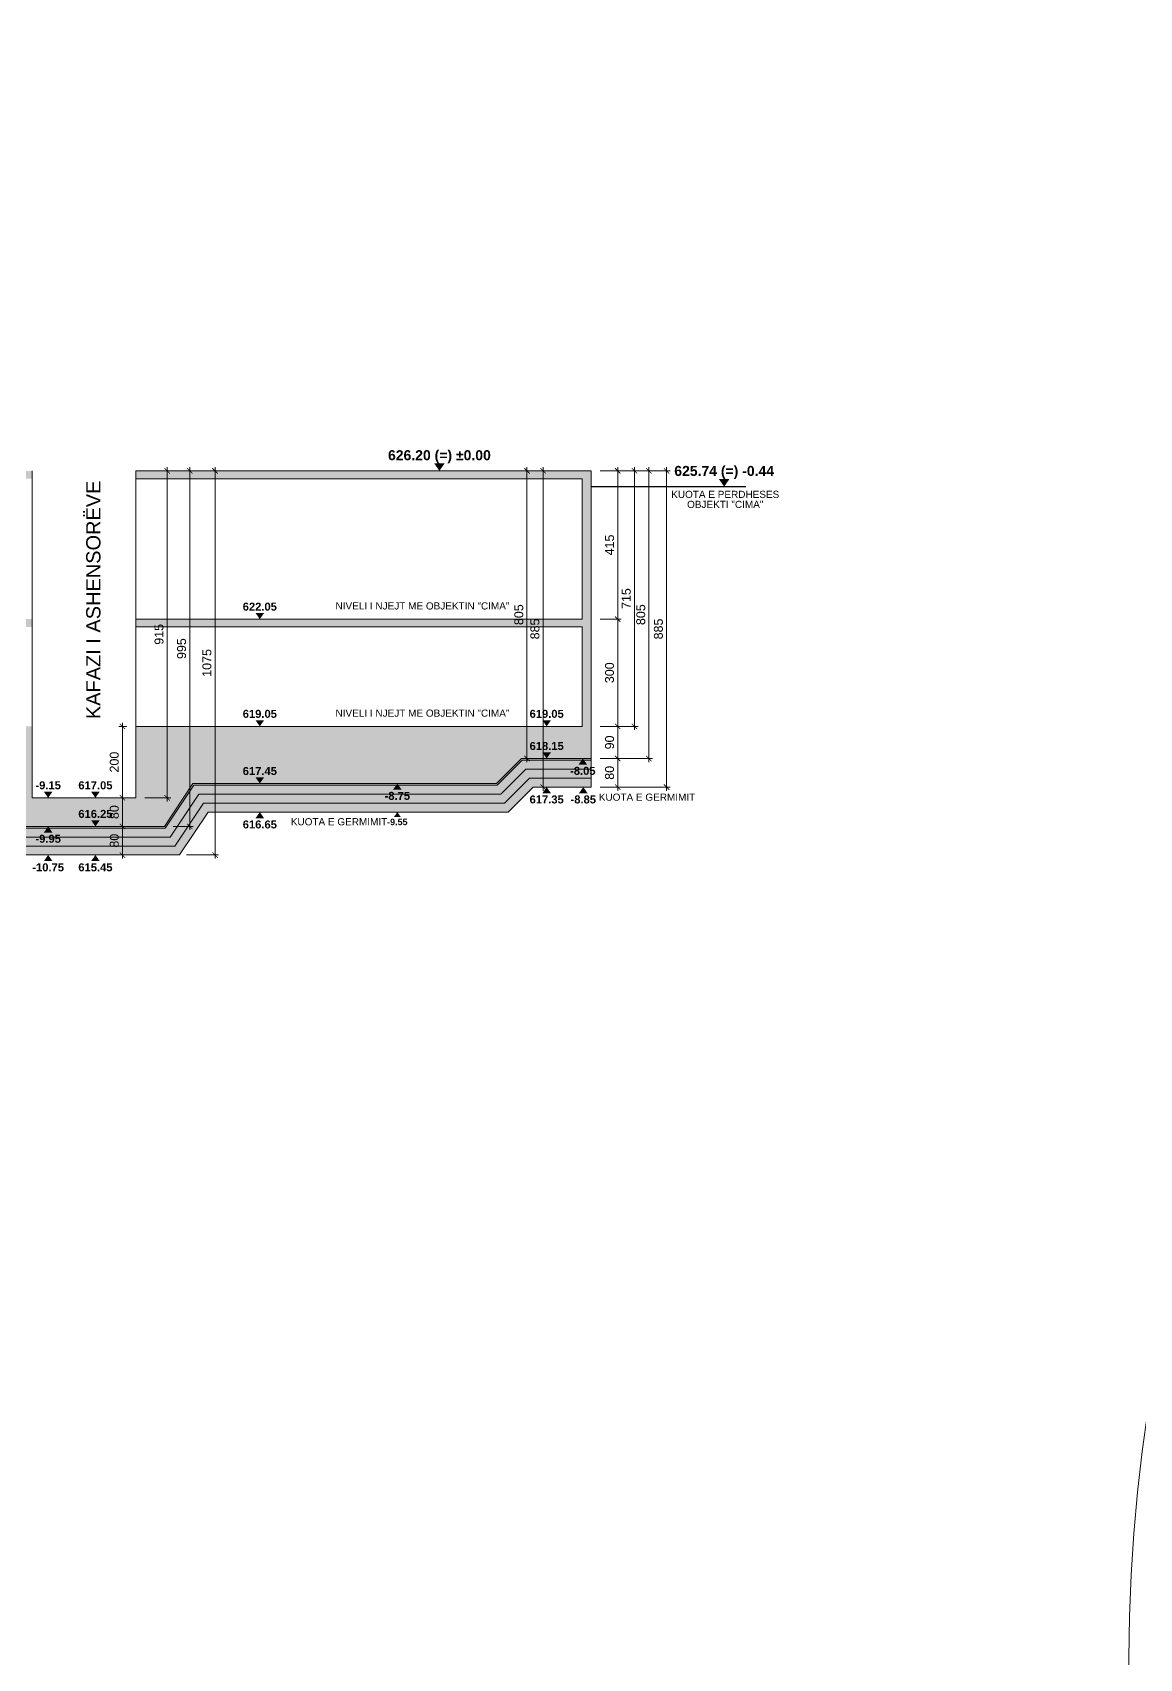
# Model space of a CAD drawing. Header units: metres. Extents: x 7511714 to 7511891, y 4693222 to 4693343.
# Drawn here: x 7511753.39 to 7511784.39, y 4693282.52 to 4693328.02 of the extents above; entities that cross this region are included whole.
import ezdxf
from ezdxf.enums import TextEntityAlignment as Align

# ---------------------------------------------------------------- set-up
doc = ezdxf.new("R2010")
doc.units = ezdxf.units.M
doc.layers.get('0').update_dxf_attribs({"lineweight": 0})
doc.layers.get('Defpoints').update_dxf_attribs({"lineweight": 0})
for name, color, linetype, lineweight in [('ACITOP', 214, 'Continuous', 18), ('ARCHITECTE', 252, 'Continuous', 0), ('BORD', 5, 'Continuous', 0), ('COTE 50ème', 1, 'Continuous', 0), ('HACHURE BETON COUPE', 254, 'Continuous', 13), ('NIVEAU', 170, 'Continuous', 0), ('Puset fekali', 30, 'Continuous', 0), ('SOUS-RADIER', 253, 'Continuous', 18), ('TEXTE', 7, 'Continuous', 0)]:
    doc.layers.add(name, color=color, linetype=linetype, lineweight=lineweight)
doc.layers.add('COTE 100ème', color=1, linetype='Continuous')
doc.layers.add('PILOTA', color=2, linetype='Continuous')
doc.styles.add('RS_TEXT_1.10', font='arial.ttf', dxfattribs={"height": 2.5})
doc.styles.add('RS_TXT_100', font='arial.ttf', dxfattribs={"height": 25})
doc.styles.add('style2', font='arialbd.ttf', dxfattribs={"height": 20})
doc.dimstyles.new('RS_100CM_LINEAIRE', dxfattribs={"dimscale": 10, "dimtxt": 25, "dimasz": 1.5, "dimexe": 1, "dimexo": 2.5, "dimgap": 1, "dimtad": 1, "dimdec": 1, "dimrnd": 0.5, "dimdsep": 46, "dimtxsty": 'RS_TXT_100', "dimblk1": 'ARCHTICK', "dimblk2": 'ARCHTICK', "dimsah": 1, "dimcen": 2.5, "dimdle": 1, "dimclrt": 4, "dimadec": 0, "dimazin": 2, "dimtfac": 1, "dimtdec": 1, "dimtix": 1, "dimtmove": 2, "dimatfit": 3, "dimfxl": 1, "dimtolj": 1, "dimtzin": 0, "dimarcsym": 0})

# ---------------------------------------------------------------- blocks, each defined once
blk = doc.blocks.new('A$Cebd43ce6')
at = {"layer": 'COTE 50ème', "ltscale": 0.5}
blk.add_circle((-3905.6, 2250.1), 4550, dxfattribs=at)
blk = doc.blocks.new('_ArchTick')
at = {"color": 0, "linetype": 'ByBlock', "const_width": 0.15}
blk.add_lwpolyline([(-0.5, -0.5), (0.5, 0.5)], dxfattribs=at)
blk = doc.blocks.new('*D449')
at = {"layer": 'COTE 100ème', "color": 0, "lineweight": -2, "transparency": 16777216}
for p, q in [((42147.1, -42630.7), (42147.1, -41805.7)), ((42237.6, -41815.7), (42137.1, -41815.7)), ((42258.9, -42620.7), (42137.1, -42620.7))]:
    blk.add_line(p, q, dxfattribs=at)
at = {"layer": 'Defpoints', "color": 0, "transparency": 16777216}
for p in [(42147.1, -41815.7), (42262.6, -41815.7), (42283.9, -42620.7)]:
    blk.add_point(p, dxfattribs=at)
at = {"layer": 'COTE 100ème', "color": 0, "lineweight": -2, "transparency": 16777216, "xscale": 15, "yscale": 15, "zscale": 15}
for p, rotation in [((42147.1, -41815.7), 90), ((42147.1, -42620.7), 270)]:
    blk.add_blockref('_ArchTick', p, dxfattribs=dict(at, rotation=rotation))
at = {"layer": 'COTE 100ème', "color": 4, "transparency": 16777216, "insert": (42124.4, -42218.2), "char_height": 25, "attachment_point": 5, "rotation": 90, "style": 'RS_TXT_100'}
blk.add_mtext('\\A1;805', dxfattribs=at)
blk = doc.blocks.new('*D465')
at = {"layer": 'COTE 100ème', "color": 0, "lineweight": -2, "transparency": 16777216}
for p, q in [((42351.7, -42620.7), (42411.2, -42620.7)), ((42401.2, -42710.7), (42401.2, -42610.7)), ((42351.7, -42700.7), (42411.2, -42700.7))]:
    blk.add_line(p, q, dxfattribs=at)
at = {"layer": 'Defpoints', "color": 0, "transparency": 16777216}
for p in [(42326.7, -42620.7), (42401.2, -42620.7), (42326.7, -42700.7)]:
    blk.add_point(p, dxfattribs=at)
at = {"layer": 'COTE 100ème', "color": 0, "lineweight": -2, "transparency": 16777216, "xscale": 15, "yscale": 15, "zscale": 15}
for p, rotation in [((42401.2, -42620.7), 90), ((42401.2, -42700.7), 270)]:
    blk.add_blockref('_ArchTick', p, dxfattribs=dict(at, rotation=rotation))
at = {"layer": 'COTE 100ème', "color": 4, "transparency": 16777216, "insert": (42378.5, -42660.7), "char_height": 25, "attachment_point": 5, "rotation": 90, "style": 'RS_TXT_100'}
blk.add_mtext('\\A1;80', dxfattribs=at)
blk = doc.blocks.new('*D466')
at = {"layer": 'COTE 100ème', "color": 0, "lineweight": -2, "transparency": 16777216}
for p, q in [((42351.7, -42530.7), (42411.2, -42530.7)), ((42401.2, -42630.7), (42401.2, -42520.7)), ((42351.7, -42620.7), (42411.2, -42620.7))]:
    blk.add_line(p, q, dxfattribs=at)
at = {"layer": 'Defpoints', "color": 0, "transparency": 16777216}
for p in [(42326.7, -42530.7), (42401.2, -42530.7), (42326.7, -42620.7)]:
    blk.add_point(p, dxfattribs=at)
at = {"layer": 'COTE 100ème', "color": 0, "lineweight": -2, "transparency": 16777216, "xscale": 15, "yscale": 15, "zscale": 15}
for p, rotation in [((42401.2, -42530.7), 90), ((42401.2, -42620.7), 270)]:
    blk.add_blockref('_ArchTick', p, dxfattribs=dict(at, rotation=rotation))
at = {"layer": 'COTE 100ème', "color": 4, "transparency": 16777216, "insert": (42378.5, -42575.7), "char_height": 25, "attachment_point": 5, "rotation": 90, "style": 'RS_TXT_100'}
blk.add_mtext('\\A1;90', dxfattribs=at)
blk = doc.blocks.new('*D467')
at = {"layer": 'COTE 100ème', "color": 0, "lineweight": -2, "transparency": 16777216}
for p, q in [((42401.2, -42540.7), (42401.2, -42220.7)), ((42351.7, -42230.7), (42411.2, -42230.7)), ((42351.7, -42530.7), (42411.2, -42530.7))]:
    blk.add_line(p, q, dxfattribs=at)
at = {"layer": 'Defpoints', "color": 0, "transparency": 16777216}
for p in [(42326.7, -42230.7), (42401.2, -42230.7), (42326.7, -42530.7)]:
    blk.add_point(p, dxfattribs=at)
at = {"layer": 'COTE 100ème', "color": 0, "lineweight": -2, "transparency": 16777216, "xscale": 15, "yscale": 15, "zscale": 15}
for p, rotation in [((42401.2, -42230.7), 90), ((42401.2, -42530.7), 270)]:
    blk.add_blockref('_ArchTick', p, dxfattribs=dict(at, rotation=rotation))
at = {"layer": 'COTE 100ème', "color": 4, "transparency": 16777216, "insert": (42378.5, -42380.7), "char_height": 25, "attachment_point": 5, "rotation": 90, "style": 'RS_TXT_100'}
blk.add_mtext('\\A1;300', dxfattribs=at)
blk = doc.blocks.new('*D468')
at = {"layer": 'COTE 100ème', "color": 0, "lineweight": -2, "transparency": 16777216}
for p, q in [((42401.2, -42240.7), (42401.2, -41805.7)), ((42351.7, -41815.7), (42411.2, -41815.7)), ((42351.7, -42230.7), (42411.2, -42230.7))]:
    blk.add_line(p, q, dxfattribs=at)
at = {"layer": 'Defpoints', "color": 0, "transparency": 16777216}
for p in [(42326.7, -41815.7), (42401.2, -41815.7), (42326.7, -42230.7)]:
    blk.add_point(p, dxfattribs=at)
at = {"layer": 'COTE 100ème', "color": 0, "lineweight": -2, "transparency": 16777216, "xscale": 15, "yscale": 15, "zscale": 15}
for p, rotation in [((42401.2, -41815.7), 90), ((42401.2, -42230.7), 270)]:
    blk.add_blockref('_ArchTick', p, dxfattribs=dict(at, rotation=rotation))
at = {"layer": 'COTE 100ème', "color": 4, "transparency": 16777216, "insert": (42378.5, -42023.2), "char_height": 25, "attachment_point": 5, "rotation": 90, "style": 'RS_TXT_100'}
blk.add_mtext('\\A1;415', dxfattribs=at)
blk = doc.blocks.new('*D469')
at = {"layer": 'COTE 100ème', "color": 0, "lineweight": -2, "transparency": 16777216}
for p, q in [((42538, -41805.7), (42538, -42710.7)), ((42351.7, -41815.7), (42548, -41815.7)), ((42351.7, -42700.7), (42548, -42700.7))]:
    blk.add_line(p, q, dxfattribs=at)
at = {"layer": 'Defpoints', "color": 0, "transparency": 16777216}
for p in [(42326.7, -41815.7), (42326.7, -42700.7), (42538, -42700.7)]:
    blk.add_point(p, dxfattribs=at)
at = {"layer": 'COTE 100ème', "color": 0, "lineweight": -2, "transparency": 16777216, "xscale": 15, "yscale": 15, "zscale": 15}
for p, rotation in [((42538, -41815.7), 90), ((42538, -42700.7), 270)]:
    blk.add_blockref('_ArchTick', p, dxfattribs=dict(at, rotation=rotation))
at = {"layer": 'COTE 100ème', "color": 4, "transparency": 16777216, "insert": (42515.3, -42258.2), "char_height": 25, "attachment_point": 5, "rotation": 90, "style": 'RS_TXT_100'}
blk.add_mtext('\\A1;885', dxfattribs=at)
blk = doc.blocks.new('*D470')
at = {"layer": 'COTE 100ème', "color": 0, "lineweight": -2, "transparency": 16777216}
for p, q in [((42448.1, -42540.7), (42448.1, -41805.7)), ((42351.7, -41815.7), (42458.1, -41815.7)), ((42351.7, -42530.7), (42458.1, -42530.7))]:
    blk.add_line(p, q, dxfattribs=at)
at = {"layer": 'Defpoints', "color": 0, "transparency": 16777216}
for p in [(42326.7, -41815.7), (42448.1, -41815.7), (42326.7, -42530.7)]:
    blk.add_point(p, dxfattribs=at)
at = {"layer": 'COTE 100ème', "color": 0, "lineweight": -2, "transparency": 16777216, "xscale": 15, "yscale": 15, "zscale": 15}
for p, rotation in [((42448.1, -41815.7), 90), ((42448.1, -42530.7), 270)]:
    blk.add_blockref('_ArchTick', p, dxfattribs=dict(at, rotation=rotation))
at = {"layer": 'COTE 100ème', "color": 4, "transparency": 16777216, "insert": (42425.4, -42173.2), "char_height": 25, "attachment_point": 5, "rotation": 90, "style": 'RS_TXT_100'}
blk.add_mtext('\\A1;715', dxfattribs=at)
blk = doc.blocks.new('*D471')
at = {"layer": 'COTE 100ème', "color": 0, "lineweight": -2, "transparency": 16777216}
for p, q in [((42192.3, -42710.7), (42192.3, -41805.7)), ((42202.5, -41815.7), (42182.3, -41815.7)), ((42202.5, -42700.7), (42182.3, -42700.7))]:
    blk.add_line(p, q, dxfattribs=at)
at = {"layer": 'Defpoints', "color": 0, "transparency": 16777216}
for p in [(42192.3, -41815.7), (42227.5, -41815.7), (42227.5, -42700.7)]:
    blk.add_point(p, dxfattribs=at)
at = {"layer": 'COTE 100ème', "color": 0, "lineweight": -2, "transparency": 16777216, "xscale": 15, "yscale": 15, "zscale": 15}
for p, rotation in [((42192.3, -41815.7), 90), ((42192.3, -42700.7), 270)]:
    blk.add_blockref('_ArchTick', p, dxfattribs=dict(at, rotation=rotation))
at = {"layer": 'COTE 100ème', "color": 4, "transparency": 16777216, "insert": (42169.5, -42258.2), "char_height": 25, "attachment_point": 5, "rotation": 90, "style": 'RS_TXT_100'}
blk.add_mtext('\\A1;885', dxfattribs=at)
blk = doc.blocks.new('*D472')
at = {"layer": 'COTE 100ème', "color": 0, "lineweight": -2, "transparency": 16777216}
for p, q in [((42488.6, -42630.7), (42488.6, -41805.7)), ((42351.7, -41815.7), (42498.6, -41815.7)), ((42351.7, -42620.7), (42498.6, -42620.7))]:
    blk.add_line(p, q, dxfattribs=at)
at = {"layer": 'Defpoints', "color": 0, "transparency": 16777216}
for p in [(42326.7, -41815.7), (42488.6, -41815.7), (42326.7, -42620.7)]:
    blk.add_point(p, dxfattribs=at)
at = {"layer": 'COTE 100ème', "color": 0, "lineweight": -2, "transparency": 16777216, "xscale": 15, "yscale": 15, "zscale": 15}
for p, rotation in [((42488.6, -41815.7), 90), ((42488.6, -42620.7), 270)]:
    blk.add_blockref('_ArchTick', p, dxfattribs=dict(at, rotation=rotation))
at = {"layer": 'COTE 100ème', "color": 4, "transparency": 16777216, "insert": (42465.9, -42218.2), "char_height": 25, "attachment_point": 5, "rotation": 90, "style": 'RS_TXT_100'}
blk.add_mtext('\\A1;805', dxfattribs=at)
blk = doc.blocks.new('*D478')
at = {"layer": 'COTE 100ème', "color": 0, "lineweight": -2, "transparency": 16777216}
for p, q in [((40976.2, -42810.7), (41024.3, -42810.7)), ((41014.3, -42900.7), (41014.3, -42800.7)), ((40976.2, -42890.7), (41024.3, -42890.7))]:
    blk.add_line(p, q, dxfattribs=at)
at = {"layer": 'Defpoints', "color": 0, "transparency": 16777216}
for p in [(40951.2, -42810.7), (41014.3, -42810.7), (40951.2, -42890.7)]:
    blk.add_point(p, dxfattribs=at)
at = {"layer": 'COTE 100ème', "color": 0, "lineweight": -2, "transparency": 16777216, "xscale": 15, "yscale": 15, "zscale": 15}
for p, rotation in [((41014.3, -42810.7), 90), ((41014.3, -42890.7), 270)]:
    blk.add_blockref('_ArchTick', p, dxfattribs=dict(at, rotation=rotation))
at = {"layer": 'COTE 100ème', "color": 4, "transparency": 16777216, "insert": (40991.6, -42850.7), "char_height": 25, "attachment_point": 5, "rotation": 90, "style": 'RS_TXT_100'}
blk.add_mtext('\\A1;80', dxfattribs=at)
blk = doc.blocks.new('*D479')
at = {"layer": 'COTE 100ème', "color": 0, "lineweight": -2, "transparency": 16777216}
for p, q in [((41014.3, -42820.7), (41014.3, -42720.7)), ((40978.1, -42730.7), (41024.3, -42730.7)), ((40976.2, -42810.7), (41024.3, -42810.7))]:
    blk.add_line(p, q, dxfattribs=at)
at = {"layer": 'Defpoints', "color": 0, "transparency": 16777216}
for p in [(40953.1, -42730.7), (41014.3, -42730.7), (40951.2, -42810.7)]:
    blk.add_point(p, dxfattribs=at)
at = {"layer": 'COTE 100ème', "color": 0, "lineweight": -2, "transparency": 16777216, "xscale": 15, "yscale": 15, "zscale": 15}
for p, rotation in [((41014.3, -42730.7), 90), ((41014.3, -42810.7), 270)]:
    blk.add_blockref('_ArchTick', p, dxfattribs=dict(at, rotation=rotation))
at = {"layer": 'COTE 100ème', "color": 4, "transparency": 16777216, "insert": (40991.6, -42770.7), "char_height": 25, "attachment_point": 5, "rotation": 90, "style": 'RS_TXT_100'}
blk.add_mtext('\\A1;80', dxfattribs=at)
blk = doc.blocks.new('*D480')
at = {"layer": 'COTE 100ème', "color": 0, "lineweight": -2, "transparency": 16777216}
for p, q in [((41026.8, -42530.7), (41004.3, -42530.7)), ((41014.3, -42740.7), (41014.3, -42520.7)), ((40978.1, -42730.7), (41024.3, -42730.7))]:
    blk.add_line(p, q, dxfattribs=at)
at = {"layer": 'Defpoints', "color": 0, "transparency": 16777216}
for p in [(41014.3, -42530.7), (41051.8, -42530.7), (40953.1, -42730.7)]:
    blk.add_point(p, dxfattribs=at)
at = {"layer": 'COTE 100ème', "color": 0, "lineweight": -2, "transparency": 16777216, "xscale": 15, "yscale": 15, "zscale": 15}
for p, rotation in [((41014.3, -42530.7), 90), ((41014.3, -42730.7), 270)]:
    blk.add_blockref('_ArchTick', p, dxfattribs=dict(at, rotation=rotation))
at = {"layer": 'COTE 100ème', "color": 4, "transparency": 16777216, "insert": (40991.6, -42630.7), "char_height": 25, "attachment_point": 5, "rotation": 90, "style": 'RS_TXT_100'}
blk.add_mtext('\\A1;200', dxfattribs=at)
blk = doc.blocks.new('*D481')
at = {"layer": 'COTE 100ème', "color": 0, "lineweight": -2, "transparency": 16777216}
for p, q in [((41139.7, -42740.7), (41139.7, -41805.7)), ((41076.8, -41815.7), (41149.7, -41815.7)), ((41076.8, -42730.7), (41149.7, -42730.7))]:
    blk.add_line(p, q, dxfattribs=at)
at = {"layer": 'Defpoints', "color": 0, "transparency": 16777216}
for p in [(41051.8, -41815.7), (41139.7, -41815.7), (41051.8, -42730.7)]:
    blk.add_point(p, dxfattribs=at)
at = {"layer": 'COTE 100ème', "color": 0, "lineweight": -2, "transparency": 16777216, "xscale": 15, "yscale": 15, "zscale": 15}
for p, rotation in [((41139.7, -41815.7), 90), ((41139.7, -42730.7), 270)]:
    blk.add_blockref('_ArchTick', p, dxfattribs=dict(at, rotation=rotation))
at = {"layer": 'COTE 100ème', "color": 4, "transparency": 16777216, "insert": (41116.9, -42273.2), "char_height": 25, "attachment_point": 5, "rotation": 90, "style": 'RS_TXT_100'}
blk.add_mtext('\\A1;915', dxfattribs=at)
blk = doc.blocks.new('*D482')
at = {"layer": 'COTE 100ème', "color": 0, "lineweight": -2, "transparency": 16777216}
for p, q in [((41202.9, -42820.7), (41202.9, -41805.7)), ((41101.9, -41815.7), (41212.9, -41815.7)), ((41156.8, -42810.7), (41212.9, -42810.7))]:
    blk.add_line(p, q, dxfattribs=at)
at = {"layer": 'Defpoints', "color": 0, "transparency": 16777216}
for p in [(41076.9, -41815.7), (41202.9, -41815.7), (41131.8, -42810.7)]:
    blk.add_point(p, dxfattribs=at)
at = {"layer": 'COTE 100ème', "color": 0, "lineweight": -2, "transparency": 16777216, "xscale": 15, "yscale": 15, "zscale": 15}
for p, rotation in [((41202.9, -41815.7), 90), ((41202.9, -42810.7), 270)]:
    blk.add_blockref('_ArchTick', p, dxfattribs=dict(at, rotation=rotation))
at = {"layer": 'COTE 100ème', "color": 4, "transparency": 16777216, "insert": (41180.1, -42313.2), "char_height": 25, "attachment_point": 5, "rotation": 90, "style": 'RS_TXT_100'}
blk.add_mtext('\\A1;995', dxfattribs=at)
blk = doc.blocks.new('*D483')
at = {"layer": 'COTE 100ème', "color": 0, "lineweight": -2, "transparency": 16777216}
for p, q in [((41273.8, -42900.7), (41273.8, -41805.7)), ((41076.8, -41815.7), (41283.8, -41815.7)), ((41193.9, -42890.7), (41283.8, -42890.7))]:
    blk.add_line(p, q, dxfattribs=at)
at = {"layer": 'Defpoints', "color": 0, "transparency": 16777216}
for p in [(41051.8, -41815.7), (41273.8, -41815.7), (41168.9, -42890.7)]:
    blk.add_point(p, dxfattribs=at)
at = {"layer": 'COTE 100ème', "color": 0, "lineweight": -2, "transparency": 16777216, "xscale": 15, "yscale": 15, "zscale": 15}
for p, rotation in [((41273.8, -41815.7), 90), ((41273.8, -42890.7), 270)]:
    blk.add_blockref('_ArchTick', p, dxfattribs=dict(at, rotation=rotation))
at = {"layer": 'COTE 100ème', "color": 4, "transparency": 16777216, "insert": (41251, -42353.2), "char_height": 25, "attachment_point": 5, "rotation": 90, "style": 'RS_TXT_100'}
blk.add_mtext('\\A1;1075', dxfattribs=at)
blk = doc.blocks.new('NIVEAU 50')
blk.add_lwpolyline([(0, 0, 0, 15, 0), (0, 10.7, 5, 5, 0)], format="xyseb")
blk = doc.blocks.new('A$Cd29e7a1e')
at = {"layer": 'HACHURE BETON COUPE'}
h = blk.add_hatch(color=256, dxfattribs=at)
h.paths.add_polyline_path([(5476.95, 4653.06), (5476.95, 4931.06), (5476.95, 4953.06), (5476.95, 5331.06), (5476.95, 5368.06), (4202.03, 5368.06), (4202.03, 5346.06), (5451.95, 5346.06), (5451.95, 4953.06), (4202.03, 4953.06), (4202.03, 4931.06), (5451.95, 4931.06), (5451.95, 4653.06), (4202.03, 4653.06), (4202.03, 4453.06), (3912.03, 4453.06), (3912.03, 4653.06), (2122.03, 4653.06), (2122.03, 4453.06), (1832.03, 4453.06), (1832.03, 4653.06), (521.88, 4653.06), (521.88, 4931.06), (1832.03, 4931.06), (1832.03, 4953.06), (521.88, 4953.06), (521.88, 5346.06), (1832.03, 5346.06), (1832.03, 5368.06), (496.88, 5368.06), (496.88, 5331.06), (496.88, 4953.06), (496.88, 4931.06), (496.88, 4653.06), (496.88, 4563.06), (752.03, 4563.06), (822.03, 4493.06), (1632.03, 4493.06), (1712.03, 4373.06), (2202.03, 4373.06), (2282.03, 4493.06), (3712.03, 4493.06), (3792.03, 4373.06), (4282.03, 4373.06), (4362.03, 4493.06), (5212.03, 4493.06), (5282.03, 4563.06), (5476.95, 4563.06)])
h.paths.add_polyline_path([(3912.03, 4953.06), (2122.03, 4953.06), (2122.03, 4931.06), (3912.03, 4931.06)], flags=17)
h.paths.add_polyline_path([(3912.03, 5368.06), (2122.03, 5368.06), (2122.03, 5346.06), (3912.03, 5346.06)], flags=17)
h = blk.add_hatch(dxfattribs=at)
h.set_pattern_fill('AR-CONC', color=256, scale=0.5, style=0)
h.set_pattern_definition([(50, (-36849.7957, 47183.7393), (3.58630091, -0.31376067), [0.375, -4.125]), (355, (-36849.7957, 47183.7393), (-0.69375667, 3.76096067), [0.3, -3.3]), (100.4514445, (-36849.4968, 47183.7132), (2.89254423, 3.44719995), [0.31870096, -3.50571056]), (46.1842, (-36849.7957, 47184.7393), (5.33620665, -0.8275964), [0.5625, -6.1875]), (96.635635, (-36849.351, 47184.6704), (4.67330973, 4.870593), [0.4780517, -5.2585688]), (351.184164, (-36849.7957, 47184.7393), (4.6733097, 4.870593), [0.45, -4.95]), (21, (-36849.2957, 47184.4893), (2.98453526, -2.01309445), [0.375, -4.125]), (326, (-36849.2957, 47184.4893), (1.21657666, 3.62575023), [0.3, -3.3]), (71.451445, (-36849.047, 47184.3216), (4.20111188, 1.61265576), [0.31870095, -3.50571056]), (37.5, (-36849.7957, 47183.7393), (0.060799277, 1.66446927), [0, -3.26, 0, -3.35, 0, -3.3125]), (7.5, (-36849.7957, 47183.7393), (1.315347687, 1.97205856), [0, -1.91, 0, -3.185, 0, -1.2625]), (327.5, (-36850.9107, 47183.7393), (2.66911218, -0.11277436), [0, -1.25, 0, -3.9, 0, -5.175]), (317.5, (-36851.4107, 47183.7393), (2.91593085, 0.50052491), [0, -1.625, 0, -2.59, 0, -3.675])])
h.paths.add_polyline_path([(5282.03, 4563.06), (5212.03, 4493.06), (4362.03, 4493.06), (4282.03, 4373.06), (3792.03, 4373.06), (3712.03, 4493.06), (2282.03, 4493.06), (2202.03, 4373.06), (1712.03, 4373.06), (1632.03, 4493.06), (822.03, 4493.06), (752.03, 4563.06), (496.88, 4563.06), (496.88, 4558.06), (749.96, 4558.06), (819.96, 4488.06), (1629.35, 4488.06), (1709.35, 4368.06), (2204.7, 4368.06), (2284.7, 4488.06), (3709.35, 4488.06), (3789.35, 4368.06), (4284.7, 4368.06), (4364.7, 4488.06), (5214.1, 4488.06), (5284.1, 4558.06), (5476.95, 4558.06), (5476.95, 4563.06)])
at = {"layer": 'SOUS-RADIER', "lineweight": 0, "true_color": 0x636466}
h = blk.add_hatch(dxfattribs=at)
h.set_pattern_fill('GRAVEL', color=251, scale=10, angle=37, style=0)
h.set_pattern_definition([(265.0127875, (-36850.06364, 47196.05876), (-9.72748872, -120.022397756), [1.34536, -133.1908805]), (221.9697407, (-36850.1806, 47194.7185), (89.818110974, 80.2041578787), [2.30868, -228.5592476]), (169.5104471, (-36851.8971, 47193.1746), (146.0632035515, -27.66840379), [1.62788, -161.160326]), (304.273689, (-36853.50724, 47188.8309), (-112.37664953, 165.745252241), [2.10238, -208.1355804]), (329.8336542, (-36852.3233, 47187.0936), (-112.1495782806, 65.745510048), [2.06155, -204.0937313]), (34.273689, (-36850.54093, 47186.05765), (-165.745252241, -112.37664953), [2.10238, -208.1355804]), (74.6942405, (-36848.8036, 47187.2416), (-43.641113991, -158.0995040145), [2.78029, -275.2484855]), (109.2553284, (-36848.0697, 47189.92327), (-76.4948193901, 217.826863831), [2.62488, -259.863215]), (158.4295656, (-36848.93533, 47192.4013), (-142.1267938135, 55.677414454), [2.1095, -208.8407311]), (212.2363583, (-36850.8971, 47193.17686), (93.868056337, 58.213297446), [2.40832, -118.0076258]), (259.3974378, (-36852.9342, 47191.89223), (-29.636608659, -160.0677088834), [3.11448, -308.33375]), (175.8140748, (-36845.5406, 47194.709), (-92.013387092, 5.791078982), [1.06301, -105.2384481]), (208.4692344, (-36846.60074, 47194.7866), (115.858916769, 62.263242809), [2.02237, -200.2151142]), (262, (-36848.3786, 47193.8226), (6.0181502, -7.9863551), [1.41421, -12.7279256]), (240.1985905, (-36849.6598, 47194.3597), (27.89547504, 46.063461359), [0.76158, -75.396151]), (328.8014095, (-36850.0383, 47193.6988), (-26.040805795, 17.94091507), [1.07703, -52.774618]), (67.9637565, (-36849.117, 47193.1409), (11.92276484, 34.027160896), [1.74929, -56.560229]), (198.565051, (-36848.4607, 47194.7624), (21.99086043, 4.04994536), [1.26491, -30.3578666]), (53.3895403, (-36854.67037, 47190.2083), (61.80910031, 84.1405676166), [1.772, -175.4284515]), (107.346176, (-36853.6136, 47191.6307), (34.254232145, -111.922507031), [1.48661, -147.1740775]), (330.1985905, (-36849.6643, 47196.3597), (-46.063461359, 27.89547504), [1.52315, -74.634581]), (20.6104597, (-36848.3426, 47195.60266), (-97.9180016993, -36.222437014), [1.772, -175.4284515]), (16.4439548, (-36850.9391, 47185.2567), (-51.968075965, -14.118040957), [1.7088, -83.7312375]), (331.7751406, (-36849.3002, 47185.74046), (-106.131428049, 57.759154948), [1.43178, -141.7464306]), (103.8014095, (-36843.5663, 47188.4335), (-14.118040957, 51.968075965), [1.52315, -74.634581]), (54.3540246, (-36843.92967, 47189.91267), (-79.75001538, -110.1813734117), [1.67631, -165.9542361]), (106.4439548, (-36847.4796, 47185.4846), (14.118040957, -51.968075965), [0.8544, -84.5856375]), (138.3099325, (-36844.0455, 47188.0724), (-32.058956027, 25.92727017), [0.5099, -50.4802951]), (202.9637565, (-36844.4263, 47188.4115), (29.97721553, 10.06809559), [2.06155, -39.1695063]), (223.009006, (-36846.32444, 47187.6072), (73.845400773, 68.1678574157), [1.9105, -189.1392317]), (340.6900675, (-36848.5754, 47192.422), (-20.02265556, 9.95455997), [1.44222, -34.6132928]), (30.1572266, (-36847.2143, 47191.9452), (147.804337171, 86.335843735), [2.51794, -249.2756262]), (97.9453959, (-36845.0372, 47193.2102), (10.181631219, -79.97708663), [1.02956, -101.9267414]), (127, (-36845.179, 47194.23), (-14.0045053, 1.9682049), [0.6, -9.4]), (157.2564372, (-36846.6647, 47187.72645), (74.0724720225, -31.831884777), [1.38924, -137.5351999]), (85.0127875, (-36847.9459, 47188.26354), (9.72748872, 120.022397756), [2.69072, -131.8455205]), (37, (-36847.712, 47190.944), (1.9682049, 14.0045053), [2.6, -7.4]), (2.3048465, (-36845.6356, 47192.5088), (121.9906026254, 4.277016612), [1.58114, -156.532743]), (291.054604, (-36844.0557, 47192.5724), (16.086245826, -37.963570633), [1.45602, -71.3450789]), (244.6459754, (-36843.53262, 47191.21357), (-91.5592445938, -194.2084054036), [2.37065, -234.6947418]), (212.42607874, (-36844.54776, 47189.07126), (-109.8407665377, -70.2495979093), [2.50799, -248.290734])])
h.paths.add_polyline_path([(1629.35, 4488.06), (819.96, 4488.06), (749.96, 4558.06), (496.88, 4558.06), (496.88, 4533.06), (739.6, 4533.06), (809.6, 4463.06), (1615.97, 4463.06), (1695.97, 4343.06), (2218.08, 4343.06), (2298.08, 4463.06), (3695.97, 4463.06), (3775.97, 4343.06), (4298.08, 4343.06), (4378.08, 4463.06), (5224.45, 4463.06), (5294.45, 4533.06), (5476.95, 4533.06), (5476.95, 4558.06), (5284.1, 4558.06), (5214.1, 4488.06), (4364.7, 4488.06), (4284.7, 4368.06), (3789.35, 4368.06), (3709.35, 4488.06), (2284.7, 4488.06), (2204.7, 4368.06), (1709.35, 4368.06)])
at = {"layer": 'SOUS-RADIER', "lineweight": 20, "true_color": 0xcecce6}
h = blk.add_hatch(dxfattribs=at)
h.set_pattern_fill('GRAVEL', color=254, scale=30, angle=37, style=0)
h.set_pattern_definition([(265.0127875, (-36850.5996, 47220.6976), (-29.18246616, -360.06719327), [4.03608, -399.572641]), (221.9697407, (-36850.9505, 47216.6768), (269.454332922, 240.612473636), [6.92604, -685.677743]), (169.510447, (-36856.1, 47212.045), (438.189610654, -83.00521137), [4.88364, -483.480978]), (304.273689, (-36860.9304, 47199.0141), (-337.12994859, 497.235756723), [6.30714, -624.406741]), (329.8336542, (-36857.3785, 47193.8021), (-336.448734842, 197.236530144), [6.18465, -612.281194]), (34.273689, (-36852.0315, 47190.6943), (-497.235756723, -337.12994859), [6.30714, -624.406741]), (74.6942405, (-36846.8195, 47194.2461), (-130.923341973, -474.298512043), [8.34087, -825.745456]), (109.2553284, (-36844.6178, 47202.2911), (-229.48445817, 653.480591493), [7.87464, -779.589645]), (158.4295656, (-36847.2147, 47209.7253), (-426.38038144, 167.032243362), [6.3285, -626.522193]), (212.2363583, (-36853.1, 47212.052), (281.60416901, 174.63989234), [7.22496, -354.022877]), (259.3974378, (-36859.2112, 47208.198), (-88.909825977, -480.20312665), [9.34344, -925.00125]), (175.814075, (-36837.0304, 47216.6484), (-276.04016128, 17.37323695), [3.18903, -315.715344]), (208.4692344, (-36840.2109, 47216.8812), (347.576750308, 186.789728426), [6.06711, -600.645342]), (262, (-36845.544, 47213.99), (18.054451, -23.959065), [4.24263, -38.183777]), (240.1985905, (-36849.388, 47215.6003), (83.68642512, 138.19038408), [2.28474, -226.188453]), (328.80141, (-36850.5235, 47213.618), (-78.1224174, 53.8227452), [3.23109, -158.323854]), (67.963757, (-36847.7597, 47211.944), (35.7682945, 102.0814827), [5.24787, -169.680687]), (198.565051, (-36845.791, 47216.8085), (65.9725813, 12.1498361), [3.79473, -91.0736]), (53.3895403, (-36864.4198, 47203.1462), (185.42730093, 252.42170285), [5.316, -526.285354]), (107.346176, (-36861.2495, 47207.4134), (102.762696435, -335.767521094), [4.45983, -441.522232]), (330.1985905, (-36849.4016, 47221.6003), (-138.19038408, 83.68642512), [4.56945, -223.903743]), (20.6104597, (-36845.4365, 47219.3293), (-293.7540051, -108.66731104), [5.316, -526.285354]), (16.443955, (-36853.226, 47188.2916), (-155.9042279, -42.35412287), [5.1264, -251.193712]), (331.7751406, (-36848.3093, 47189.7427), (-318.39428415, 173.27746484), [4.29534, -425.239292]), (103.8014095, (-36831.1076, 47197.822), (-42.35412287, 155.9042279), [4.56945, -223.903743]), (54.3540246, (-36832.1977, 47202.2593), (-239.25004614, -330.544120235), [5.02893, -497.862708]), (106.443955, (-36842.8475, 47188.975), (42.35412287, -155.9042279), [2.5632, -253.756912]), (138.309932, (-36832.545, 47196.7385), (-96.1768681, 77.7818105), [1.5297, -151.440885]), (202.963757, (-36833.6875, 47197.756), (89.9316466, 30.2042868), [6.18465, -117.508519]), (223.009006, (-36839.382, 47195.343), (221.53620232, 204.503572247), [5.7315, -567.417695]), (340.690068, (-36846.135, 47209.788), (-60.0679667, 29.8636799), [4.32666, -103.839878]), (30.1572266, (-36842.0515, 47208.357), (443.413011513, 259.007531205), [7.55382, -747.826879]), (97.945396, (-36835.5201, 47212.1518), (30.54489366, -239.93125989), [3.08868, -305.780224]), (127, (-36835.947, 47215.21), (-42.013516, 5.904615), [1.8, -28.2]), (157.256437, (-36840.4028, 47195.7007), (222.21741607, -95.49565433), [4.16772, -412.6056]), (85.0127875, (-36844.2465, 47197.312), (29.18246616, 360.06719327), [8.07216, -395.536561]), (37, (-36843.545, 47205.354), (5.904615, 42.013516), [7.8, -22.2]), (2.3048465, (-36837.3154, 47210.0477), (365.971807876, 12.831049836), [4.74342, -469.598229]), (291.054604, (-36832.576, 47210.2385), (48.25873748, -113.8907119), [4.36806, -214.035237]), (244.6459754, (-36831.0065, 47206.162), (-274.677733781, -582.62521621), [7.11195, -704.084225]), (212.4260787, (-36834.052, 47199.7351), (-329.522299613, -210.748793728), [7.52397, -744.872202])])
h.paths.add_polyline_path([(1615.97, 4463.06), (809.6, 4463.06), (739.6, 4533.06), (496.88, 4533.06), (496.88, 4508.06), (729.25, 4508.06), (799.25, 4438.06), (1602.59, 4438.06), (1682.59, 4318.06), (2231.46, 4318.06), (2311.46, 4438.06), (3682.59, 4438.06), (3762.59, 4318.06), (4311.46, 4318.06), (4391.46, 4438.06), (5234.81, 4438.06), (5304.81, 4508.06), (5476.95, 4508.06), (5476.95, 4533.06), (5294.45, 4533.06), (5224.45, 4463.06), (4378.08, 4463.06), (4298.08, 4343.06), (3775.97, 4343.06), (3695.97, 4463.06), (2298.08, 4463.06), (2218.08, 4343.06), (1695.97, 4343.06)])
h = blk.add_hatch(dxfattribs=at)
h.set_pattern_fill('GRAVEL', color=254, scale=40, angle=37, style=0)
h.set_pattern_definition([(265.0127875, (-36850.8676, 47233.017), (-38.90995488, -480.08959103), [5.38144, -532.763522]), (221.9697407, (-36851.3354, 47227.656), (359.272443897, 320.816631515), [9.23472, -914.23699]), (169.510447, (-36858.2014, 47221.4803), (584.25281421, -110.67361516), [6.51152, -644.641304]), (304.273689, (-36864.642, 47204.1057), (-449.50659812, 662.981008964), [8.40952, -832.542322]), (329.833654, (-36859.9062, 47197.1564), (-448.59831312, 262.98204019), [8.2462, -816.374925]), (34.273689, (-36852.7767, 47193.0126), (-662.981008964, -449.50659812), [8.40952, -832.542322]), (74.6942405, (-36845.8275, 47197.7484), (-174.564455964, -632.398016058), [11.12116, -1100.993942]), (109.2553284, (-36842.8918, 47208.475), (-305.97927756, 871.307455324), [10.49952, -1039.45286]), (158.4295656, (-36846.3543, 47218.3872), (-568.507175254, 222.709657816), [8.438, -835.362924]), (212.236358, (-36854.2014, 47221.4894), (375.47222535, 232.85318979), [9.63328, -472.030503]), (259.3974378, (-36862.3498, 47216.3509), (-118.546434636, -640.270835534), [12.45792, -1233.335]), (175.814075, (-36832.7753, 47227.618), (-368.05354837, 23.16431593), [4.25204, -420.953793]), (208.4692344, (-36837.016, 47227.9285), (463.43566708, 249.052971235), [8.08948, -800.860457]), (262, (-36844.127, 47224.072), (24.072601, -31.94542), [5.65684, -50.911702]), (240.198591, (-36849.252, 47226.2207), (111.58190016, 184.25384543), [3.04632, -301.584604]), (328.80141, (-36850.766, 47223.577), (-104.1632232, 71.7636603), [4.30812, -211.098472]), (67.963757, (-36847.081, 47221.3456), (47.69105935, 136.1086436), [6.99716, -226.240916]), (198.56505, (-36844.456, 47227.832), (87.9634417, 16.1997815), [5.05964, -121.431466]), (53.3895403, (-36869.2945, 47209.6151), (247.23640124, 336.56227047), [7.088, -701.713806]), (107.346176, (-36865.0674, 47215.3047), (137.01692858, -447.69002813), [5.94644, -588.69631]), (330.198591, (-36849.2703, 47234.2207), (-184.25384543, 111.58190016), [6.0926, -298.538324]), (20.6104597, (-36843.9834, 47231.1927), (-391.6720068, -144.889748055), [7.088, -701.713806]), (16.443955, (-36854.3695, 47189.809), (-207.87230386, -56.47216383), [6.8352, -334.92495]), (331.7751406, (-36847.8138, 47191.7439), (-424.5257122, 231.03661979), [5.72712, -566.985723]), (103.801409, (-36824.878, 47202.516), (-56.47216383, 207.87230386), [6.0926, -298.538324]), (54.3540246, (-36826.3317, 47208.4327), (-319.00006152, -440.72549365), [6.70524, -663.816945]), (106.443955, (-36840.5315, 47190.7204), (56.47216383, -207.87230386), [3.4176, -338.34255]), (138.309932, (-36826.795, 47201.0716), (-128.2358241, 103.7090807), [2.0396, -201.92118]), (202.963757, (-36828.318, 47202.428), (119.9088621, 40.2723824), [8.2462, -156.678025]), (223.009006, (-36835.9108, 47199.211), (295.38160309, 272.67142966), [7.642, -756.556927]), (340.690068, (-36844.915, 47218.47), (-80.0906223, 39.8182399), [5.76888, -138.45317]), (30.1572266, (-36839.4702, 47216.5629), (591.217348684, 345.34337494), [10.07176, -997.102505]), (97.945396, (-36830.7616, 47221.6227), (40.72652488, -319.90834652), [4.11824, -407.706966]), (127, (-36831.33, 47225.7), (-56.018021, 7.87282), [2.4, -37.6]), (157.256437, (-36837.2718, 47199.6878), (296.28988809, -127.32753911), [5.55696, -550.1408]), (85.0127875, (-36842.3967, 47201.8362), (38.90995488, 480.08959103), [10.76288, -527.382082]), (37, (-36841.46, 47212.56), (7.87282, 56.018021), [10.4, -29.6]), (2.3048465, (-36833.1553, 47218.8172), (487.9624105, 17.10806645), [6.32456, -626.130972]), (291.054604, (-36826.836, 47219.0716), (64.3449833, -151.85428253), [5.82408, -285.380316]), (244.6459754, (-36824.7435, 47213.6363), (-366.236978375, -776.833621614), [9.4826, -938.778967]), (212.4260787, (-36828.804, 47205.067), (-439.36306615, -280.998391637), [10.03196, -993.162936])])
h.paths.add_polyline_path([(1602.59, 4438.06), (799.25, 4438.06), (729.25, 4508.06), (496.88, 4508.06), (496.88, 4483.06), (718.89, 4483.06), (788.89, 4413.06), (1589.21, 4413.06), (1669.21, 4293.06), (2244.84, 4293.06), (2324.84, 4413.06), (3669.21, 4413.06), (3749.21, 4293.06), (4324.84, 4293.06), (4404.84, 4413.06), (5245.17, 4413.06), (5315.17, 4483.06), (5476.95, 4483.06), (5476.95, 4508.06), (5304.81, 4508.06), (5234.81, 4438.06), (4391.46, 4438.06), (4311.46, 4318.06), (3762.59, 4318.06), (3682.59, 4438.06), (2311.46, 4438.06), (2231.46, 4318.06), (1682.59, 4318.06)])
at = {"layer": 'ARCHITECTE'}
blk.add_line((5476.95, 4563.06), (5476.95, 4483.06), dxfattribs=at)
for points in [[(496.88, 4563.06), (752.03, 4563.06), (822.03, 4493.06), (1632.03, 4493.06), (1712.03, 4373.06), (2202.03, 4373.06), (2282.03, 4493.06), (3712.03, 4493.06), (3792.03, 4373.06), (4282.03, 4373.06), (4362.03, 4493.06), (5212.03, 4493.06), (5282.03, 4563.06), (5476.95, 4563.06)], [(496.88, 4558.06), (749.96, 4558.06), (819.96, 4488.06), (1629.35, 4488.06), (1709.35, 4368.06), (2204.7, 4368.06), (2284.7, 4488.06), (3709.35, 4488.06), (3789.35, 4368.06), (4284.7, 4368.06), (4364.7, 4488.06), (5214.1, 4488.06), (5284.1, 4558.06), (5476.95, 4558.06)], [(496.88, 4533.06), (739.6, 4533.06), (809.6, 4463.06), (1615.97, 4463.06), (1695.97, 4343.06), (2218.08, 4343.06), (2298.08, 4463.06), (3695.97, 4463.06), (3775.97, 4343.06), (4298.08, 4343.06), (4378.08, 4463.06), (5224.45, 4463.06), (5294.45, 4533.06), (5476.95, 4533.06)], [(496.88, 4508.06), (729.25, 4508.06), (799.25, 4438.06), (1602.59, 4438.06), (1682.59, 4318.06), (2231.46, 4318.06), (2311.46, 4438.06), (3682.59, 4438.06), (3762.59, 4318.06), (4311.46, 4318.06), (4391.46, 4438.06), (5234.81, 4438.06), (5304.81, 4508.06), (5476.95, 4508.06)], [(496.88, 4483.06), (718.89, 4483.06), (788.89, 4413.06), (1589.21, 4413.06), (1669.21, 4293.06), (2244.84, 4293.06), (2324.84, 4413.06), (3669.21, 4413.06), (3749.21, 4293.06), (4324.84, 4293.06), (4404.84, 4413.06), (5245.17, 4413.06), (5315.17, 4483.06), (5476.95, 4483.06)]]:
    blk.add_lwpolyline(points, dxfattribs=at)
at = {"layer": 'BORD'}
for points in [[(3912.03, 5368.06), (3912.03, 4453.06), (4202.03, 4453.06), (4202.03, 5368.06)], [(4202.03, 5368.06), (5476.95, 5368.06), (5476.95, 5346.06)], [(5451.95, 5346.06), (4202.03, 5346.06)], [(5451.95, 5346.06), (5451.95, 4953.06)], [(5476.95, 4953.06), (5476.95, 5346.06)], [(4202.03, 4953.06), (5451.95, 4953.06)], [(5451.95, 4931.06), (4202.03, 4931.06)], [(5451.95, 4931.06), (5451.95, 4653.06)], [(5476.95, 4953.06), (5476.95, 4931.06)], [(5476.95, 4653.06), (5476.95, 4931.06)], [(5451.95, 4653.06), (4202.03, 4653.06)], [(4362.03, 4493.06), (5212.03, 4493.06), (5282.03, 4563.06), (5476.95, 4563.06), (5476.95, 4653.06)], [(3712.03, 4493.06), (3792.03, 4373.06), (4282.03, 4373.06), (4362.03, 4493.06)]]:
    blk.add_lwpolyline(points, dxfattribs=at)
at = {"layer": 'PILOTA'}
blk.add_line((5476.95, 5324.06), (5910.19, 5324.06), dxfattribs=at)
at = {"layer": 'ACITOP', "color": 202}
ref = blk.add_blockref('NIVEAU 50', (5052.17, 5368.06), dxfattribs=dict(at, xscale=2, yscale=2, zscale=2))
ref.add_attrib('NIVEAU', '626.20 (=) %%P0.00', dxfattribs={"layer": 'NIVEAU', "height": 28, "style": 'style2'}).set_placement((5052.17, 5389.41), align=Align.BOTTOM_CENTER)
ref = blk.add_blockref('NIVEAU 50', (5849.57, 5324.06), dxfattribs=dict(at, xscale=2, yscale=2, zscale=2))
ref.add_attrib('NIVEAU', '625.74 (=) -0.44', dxfattribs={"layer": 'NIVEAU', "height": 28, "style": 'style2'}).set_placement((5849.57, 5345.41), align=Align.BOTTOM_CENTER)
ref = blk.add_blockref('NIVEAU 50', (4549.29, 4953.06), dxfattribs=dict(at, xscale=1.6, yscale=1.6, zscale=1.6))
ref.add_attrib('NIVEAU', '622.05', dxfattribs={"layer": 'NIVEAU', "height": 22.4, "style": 'style2'}).set_placement((4549.29, 4970.14), align=Align.BOTTOM_CENTER)
ref = blk.add_blockref('NIVEAU 50', (4549.29, 4653.06), dxfattribs=dict(at, xscale=1.6, yscale=1.6, zscale=1.6))
ref.add_attrib('NIVEAU', '619.05', dxfattribs={"layer": 'NIVEAU', "height": 22.4, "style": 'style2'}).set_placement((4549.29, 4670.14), align=Align.BOTTOM_CENTER)
ref = blk.add_blockref('NIVEAU 50', (5352.54, 4653.06), dxfattribs=dict(at, xscale=1.6, yscale=1.6, zscale=1.6))
ref.add_attrib('NIVEAU', '619.05', dxfattribs={"layer": 'NIVEAU', "height": 22.4, "style": 'style2'}).set_placement((5352.54, 4670.14), align=Align.BOTTOM_CENTER)
ref = blk.add_blockref('NIVEAU 50', (5352.54, 4563.06), dxfattribs=dict(at, xscale=1.6, yscale=1.6, zscale=1.6))
ref.add_attrib('NIVEAU', '618.15', dxfattribs={"layer": 'NIVEAU', "height": 22.4, "style": 'style2'}).set_placement((5352.54, 4580.14), align=Align.BOTTOM_CENTER)
ref = blk.add_blockref('NIVEAU 50', (4549.29, 4493.06), dxfattribs=dict(at, xscale=1.6, yscale=1.6, zscale=1.6))
ref.add_attrib('NIVEAU', '617.45', dxfattribs={"layer": 'NIVEAU', "height": 22.4, "style": 'style2'}).set_placement((4549.29, 4510.14), align=Align.BOTTOM_CENTER)
ref = blk.add_blockref('NIVEAU 50', (4088.94, 4453.06), dxfattribs=dict(at, xscale=1.6, yscale=1.6, zscale=1.6))
ref.add_attrib('NIVEAU', '617.05', dxfattribs={"layer": 'NIVEAU', "height": 22.4, "style": 'style2'}).set_placement((4088.94, 4470.14), align=Align.BOTTOM_CENTER)
ref = blk.add_blockref('NIVEAU 50', (5352.54, 4483.06), dxfattribs=dict(at, xscale=-1.6, yscale=1.6, zscale=1.6, rotation=180))
ref.add_attrib('NIVEAU', '617.35', dxfattribs={"layer": 'NIVEAU', "height": 22.4, "style": 'style2'}).set_placement((5352.54, 4430.61), align=Align.BOTTOM_CENTER)
ref = blk.add_blockref('NIVEAU 50', (4088.94, 4373.06), dxfattribs=dict(at, xscale=1.6, yscale=1.6, zscale=1.6))
ref.add_attrib('NIVEAU', '616.25', dxfattribs={"layer": 'NIVEAU', "height": 22.4, "style": 'style2'}).set_placement((4088.94, 4390.14), align=Align.BOTTOM_CENTER)
ref = blk.add_blockref('NIVEAU 50', (4549.29, 4413.06), dxfattribs=dict(at, xscale=-1.6, yscale=1.6, zscale=1.6, rotation=180))
ref.add_attrib('NIVEAU', '616.65', dxfattribs={"layer": 'NIVEAU', "height": 22.4, "style": 'style2'}).set_placement((4549.29, 4360.61), align=Align.BOTTOM_CENTER)
ref = blk.add_blockref('NIVEAU 50', (4088.94, 4293.06), dxfattribs=dict(at, xscale=-1.6, yscale=1.6, zscale=1.6, rotation=180))
ref.add_attrib('NIVEAU', '615.45', dxfattribs={"layer": 'NIVEAU', "height": 22.4, "style": 'style2'}).set_placement((4088.94, 4240.61), align=Align.BOTTOM_CENTER)
at = {"layer": 'NIVEAU'}
ref = blk.add_blockref('NIVEAU 50', (5453.72, 4563.06), dxfattribs=dict(at, xscale=-1.6, yscale=1.6, zscale=1.6, rotation=180))
ref.add_attrib('NIVEAU', '-8.05', dxfattribs={"height": 22.4, "style": 'style2'}).set_placement((5453.72, 4510.61), align=Align.BOTTOM_CENTER)
ref = blk.add_blockref('NIVEAU 50', (4934.35, 4493.06), dxfattribs=dict(at, xscale=-1.6, yscale=1.6, zscale=1.6, rotation=180))
ref.add_attrib('NIVEAU', '-8.75', dxfattribs={"height": 22.4, "style": 'style2'}).set_placement((4934.35, 4440.61), align=Align.BOTTOM_CENTER)
ref = blk.add_blockref('NIVEAU 50', (3956.58, 4453.06), dxfattribs=dict(at, xscale=1.6, yscale=1.6, zscale=1.6))
ref.add_attrib('NIVEAU', '-9.15', dxfattribs={"height": 22.4, "style": 'style2'}).set_placement((3956.58, 4470.14), align=Align.BOTTOM_CENTER)
ref = blk.add_blockref('NIVEAU 50', (5455.02, 4483.06), dxfattribs=dict(at, xscale=-1.6, yscale=1.6, zscale=1.6, rotation=180))
ref.add_attrib('NIVEAU', '-8.85', dxfattribs={"height": 22.4, "style": 'style2'}).set_placement((5455.02, 4430.61), align=Align.BOTTOM_CENTER)
ref = blk.add_blockref('NIVEAU 50', (4934.35, 4413.06), dxfattribs=dict(at, xscale=-1.28, yscale=1.28, zscale=1.28, rotation=180))
ref.add_attrib('NIVEAU', '-9.55', dxfattribs={"height": 17.92, "style": 'style2'}).set_placement((4934.35, 4371.1), align=Align.BOTTOM_CENTER)
ref = blk.add_blockref('NIVEAU 50', (3956.58, 4373.06), dxfattribs=dict(at, xscale=-1.6, yscale=1.6, zscale=1.6, rotation=180))
ref.add_attrib('NIVEAU', '-9.95', dxfattribs={"height": 22.4, "style": 'style2'}).set_placement((3956.58, 4320.61), align=Align.BOTTOM_CENTER)
ref = blk.add_blockref('NIVEAU 50', (3956.58, 4293.06), dxfattribs=dict(at, xscale=-1.6, yscale=1.6, zscale=1.6, rotation=180))
ref.add_attrib('NIVEAU', '-10.75', dxfattribs={"height": 22.4, "style": 'style2'}).set_placement((3956.58, 4240.61), align=Align.BOTTOM_CENTER)
at = {"layer": 'TEXTE', "style": 'RS_TEXT_1.10'}
blk.add_text('KAFAZI I ASHENSORËVE', height=40, rotation=90, dxfattribs=at).set_placement((4083.08, 5007.03), align=Align.MIDDLE_CENTER)
for s, p in [('KUOTA E PERDHESES', (5852.53, 5302.23)), ('OBJEKTI "CIMA"', (5852.53, 5274.17)), ('NIVELI I NJEJT ME OBJEKTIN "CIMA"', (5004.78, 4990.05)), ('NIVELI I NJEJT ME OBJEKTIN "CIMA"', (5004.78, 4690.05)), ('KUOTA E GERMIMIT', (5633.5, 4454.92)), ('KUOTA E GERMIMIT', (4771.05, 4386.11))]:
    blk.add_text(s, height=20, dxfattribs=at).set_placement(p, align=Align.MIDDLE_CENTER)
at = {"layer": 'COTE 100ème'}
for base, p1, p2, picture, middle in [((4289.91, 5368.06), (4202.03, 4453.06), (4202.03, 5368.06), '*D481', (4267.14, 4910.56)), ((4423.99, 5368.06), (4319.08, 4293.06), (4202.03, 5368.06), '*D483', (4401.22, 4830.56)), ((4353.11, 5368.06), (4282.03, 4373.06), (4227.1, 5368.06), '*D482', (4330.34, 4870.56)), ((5297.34, 5368.06), (5434.09, 4563.06), (5412.84, 5368.06), '*D449', (5274.57, 4965.56)), ((5342.49, 5368.06), (5377.68, 4483.06), (5377.68, 5368.06), '*D471', (5319.72, 4925.56)), ((5551.43, 5368.06), (5476.95, 4953.06), (5476.95, 5368.06), '*D468', (5528.67, 5160.56)), ((5688.24, 4483.06), (5476.95, 5368.06), (5476.95, 4483.06), '*D469', (5665.48, 4925.56)), ((5598.34, 5368.06), (5476.95, 4653.06), (5476.95, 5368.06), '*D470', (5575.58, 5010.56)), ((5638.84, 5368.06), (5476.95, 4563.06), (5476.95, 5368.06), '*D472', (5616.08, 4965.56)), ((5551.43, 4953.06), (5476.95, 4653.06), (5476.95, 4953.06), '*D467', (5528.66, 4803.06)), ((4164.55, 4653.06), (4103.3, 4453.06), (4202.03, 4653.06), '*D480', (4141.79, 4553.06)), ((5551.43, 4653.06), (5476.95, 4563.06), (5476.95, 4653.06), '*D466', (5528.67, 4608.06)), ((5551.43, 4563.06), (5476.95, 4483.06), (5476.95, 4563.06), '*D465', (5528.67, 4523.06)), ((4164.55, 4453.06), (4101.43, 4373.06), (4103.3, 4453.06), '*D479', (4141.79, 4413.06)), ((4164.55, 4373.06), (4101.43, 4293.06), (4101.43, 4373.06), '*D478', (4141.79, 4333.06))]:
    dim = blk.add_linear_dim(base=base, p1=p1, p2=p2, angle=90, dimstyle='RS_100CM_LINEAIRE', dxfattribs=at)
    dim.commit()
    dim.dimension.update_dxf_attribs({"geometry": picture, "text_midpoint": middle, "insert": (-36849.8, 47183.74)})

msp = doc.modelspace()

# ---------------------------------------------------------------- block references
at = {"layer": 'Puset fekali', "xscale": 0.01, "yscale": 0.01, "zscale": 0.01, "rotation": 334.3967821871004}
msp.add_blockref('A$Cebd43ce6', (7511855.089, 4693245.348), dxfattribs=at)
at = {"layer": 'Puset fekali', "xscale": 0.01, "yscale": 0.01, "zscale": 0.01}
msp.add_blockref('A$Cd29e7a1e', (7511714.261, 4693262.071), dxfattribs=at)

doc.saveas('drawing.dxf')
